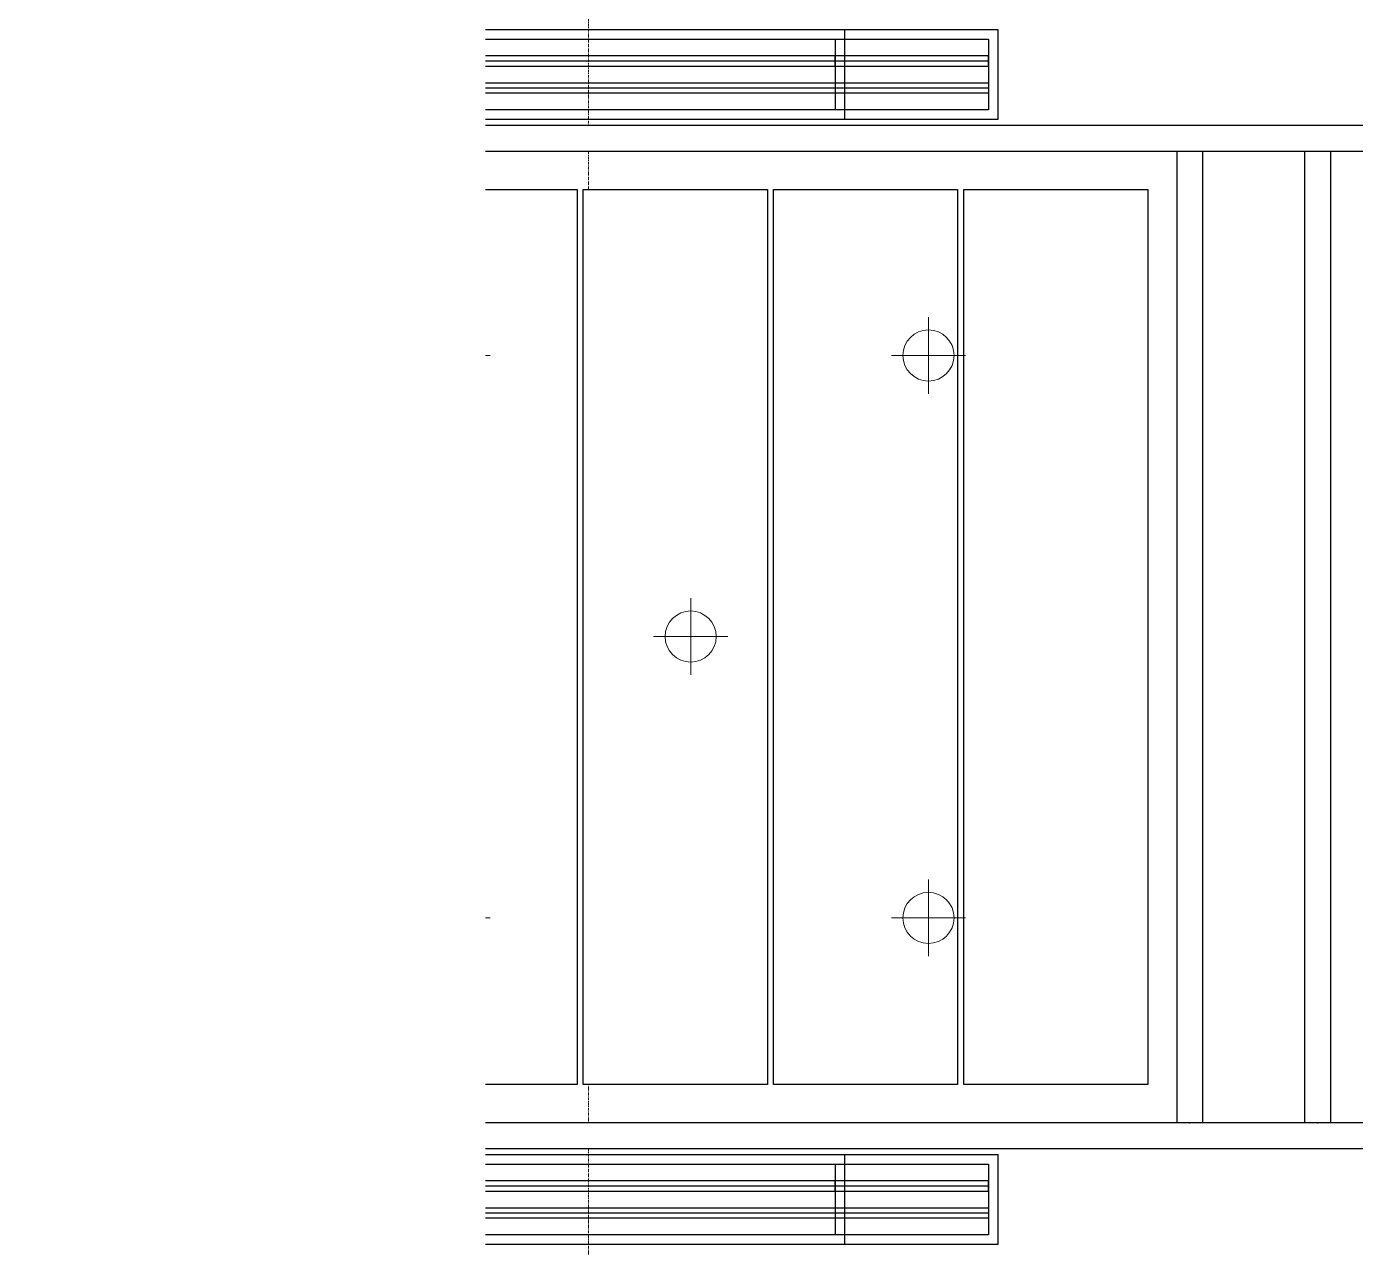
# Model space of a CAD drawing. Header units: millimetres. Extents: x -794334 to -714814, y -17806 to 22403.
# Drawn here: x -791381 to -788782, y 5186 to 7573 of the extents above; entities that cross this region are included whole.
import ezdxf
from ezdxf.xclip import XClip

# ---------------------------------------------------------------- set-up
doc = ezdxf.new("R2010")
doc.units = ezdxf.units.MM
doc.header["$XCLIPFRAME"] = 0
doc.linetypes.add('DPA_Grid _ Level 100', pattern=[10, 5.5, -1.6, 1.3, -1.6])
for name, color, linetype in [('000 - WIPEOUT', 250, 'Continuous'), ('001 - ASCESSORIES', 251, 'Continuous'), ('A04_TUBE SERIES', 2, 'Continuous'), ('A11_ALU.SOLID SHEET', 2, 'Continuous')]:
    doc.layers.add(name, color=color, linetype=linetype)
for name, color, linetype, lineweight in [('A-DETL-GENF', 2, 'Continuous', 9), ('E-LITE-EQPM', 2, 'Continuous', 9), ('S-GRID', 251, 'Continuous', 9)]:
    doc.layers.add(name, color=color, linetype=linetype, lineweight=lineweight)

# ---------------------------------------------------------------- blocks, each defined once
blk = doc.blocks.new('*U804')
at = {"layer": 'S-GRID', "linetype": 'DPA_Grid _ Level 100'}
blk.add_line((-11400, -21385.5), (-11400, 16671.4), dxfattribs=at)
blk = doc.blocks.new('*U1050')
at = {"layer": '001 - ASCESSORIES', "color": 0, "linetype": 'ByBlock'}
blk.add_lwpolyline([(800, 87.5), (-800, 87.5), (-800, -87.5), (800, -87.5)], close=True, dxfattribs=at)
at = {"layer": '001 - ASCESSORIES', "linetype": 'ByBlock'}
for points in [[(-781.5, 69), (781.5, 69), (781.5, -69), (-781.5, -69)], [(781.5, 36.3), (-781.5, 36.3), (-781.5, 16.3), (781.5, 16.3)], [(-781.5, -16.3), (781.5, -16.3), (781.5, -36.3), (-781.5, -36.3)]]:
    blk.add_lwpolyline(points, close=True, dxfattribs=at)
for points in [[(781.5, 26.3), (-781.5, 26.3)], [(-781.5, -26.3), (781.5, -26.3)]]:
    blk.add_lwpolyline(points, dxfattribs=at)
blk = doc.blocks.new('*U1630')
for p in [(-45900, 3900.5), (-45900, 1700.5)]:
    blk.add_blockref('*U1050', p)
blk = doc.blocks.new('*U1532')
blk.add_attdef('EXTR.OVL-LENGTH_', (-25, -59.1), '', height=5)
blk.add_wipeout([(-25, 25), (25, -25), (25, 13100), (-25, 13050)]).dxf.layer = '000 - WIPEOUT'
at = {"layer": 'A04_TUBE SERIES', "color": 0}
blk.add_lwpolyline([(-25, 25), (25, -25), (25, 13100), (-25, 13050)], close=True, dxfattribs=at)
blk = doc.blocks.new('*U1538')
blk.add_attdef('EXTR.OVL-LENGTH_', (-25, -59.1), '', height=5)
blk.add_wipeout([(-25, 0), (25, 0), (25, 4625), (-25, 4625)]).dxf.layer = '000 - WIPEOUT'
at = {"layer": 'A04_TUBE SERIES', "color": 0}
blk.add_lwpolyline([(-25, 0), (25, 0), (25, 4625), (-25, 4625)], close=True, dxfattribs=at)
blk = doc.blocks.new('*U1539')
blk.add_attdef('EXTR.OVL-LENGTH_', (-25, -59.1), '', height=5)
blk.add_wipeout([(-25, 0), (25, 0), (25, 1900), (-25, 1900)]).dxf.layer = '000 - WIPEOUT'
blk.add_point((0, 0))
at = {"layer": 'A04_TUBE SERIES', "color": 0}
blk.add_lwpolyline([(-25, 0), (25, 0), (25, 1900), (-25, 1900)], close=True, dxfattribs=at)
blk = doc.blocks.new('*U1540')
blk.add_attdef('EXTR.OVL-LENGTH_', (-25, -59.1), '', height=5)
blk.add_wipeout([(-25, 0), (25, 0), (25, 1900), (-25, 1900)]).dxf.layer = '000 - WIPEOUT'
blk.add_point((0, 0))
at = {"layer": 'A04_TUBE SERIES', "color": 0}
blk.add_lwpolyline([(-25, 0), (25, 0), (25, 1900), (-25, 1900)], close=True, dxfattribs=at)
blk = doc.blocks.new('*U1541')
at = {"color": 6}
blk.add_point((-37.5, 0), dxfattribs=at)
at = {"color": 3}
blk.add_wipeout([(-875, -564), (875, -564), (875, -924), (-875, -924)], dxfattribs=at).dxf.layer = '000 - WIPEOUT'
at = {"layer": 'A11_ALU.SOLID SHEET', "color": 0, "linetype": 'ByBlock'}
blk.add_lwpolyline([(875, -924), (-875, -924), (-875, -564), (875, -564)], close=True, dxfattribs=at)
at = {"color": 3}
blk.add_wipeout([(-875, -192), (875, -192), (875, -552), (-875, -552)], dxfattribs=at).dxf.layer = '000 - WIPEOUT'
at = {"layer": 'A11_ALU.SOLID SHEET', "color": 0, "linetype": 'ByBlock'}
blk.add_lwpolyline([(875, -552), (-875, -552), (-875, -192), (875, -192)], close=True, dxfattribs=at)
at = {"color": 3}
blk.add_wipeout([(-875, 180), (875, 180), (875, -180), (-875, -180)], dxfattribs=at).dxf.layer = '000 - WIPEOUT'
at = {"layer": 'A11_ALU.SOLID SHEET', "color": 0, "linetype": 'ByBlock'}
blk.add_lwpolyline([(875, -180), (-875, -180), (-875, 180), (875, 180)], close=True, dxfattribs=at)
at = {"color": 3}
blk.add_wipeout([(-875, 552), (875, 552), (875, 192), (-875, 192)], dxfattribs=at).dxf.layer = '000 - WIPEOUT'
at = {"layer": 'A11_ALU.SOLID SHEET', "color": 0, "linetype": 'ByBlock'}
blk.add_lwpolyline([(875, 192), (-875, 192), (-875, 552), (875, 552)], close=True, dxfattribs=at)
at = {"color": 3}
blk.add_wipeout([(-875, 924), (875, 924), (875, 564), (-875, 564)], dxfattribs=at).dxf.layer = '000 - WIPEOUT'
at = {"layer": 'A11_ALU.SOLID SHEET', "color": 0, "linetype": 'ByBlock'}
blk.add_lwpolyline([(875, 564), (-875, 564), (-875, 924), (875, 924)], close=True, dxfattribs=at)
blk = doc.blocks.new('A$Cb9d11952')
at = {"layer": 'A04_TUBE SERIES', "color": 2}
for name, p, rotation in [('*U1538', (-1887.5, 2225), 90), ('*U1532', (-6537.5, 275), 270)]:
    blk.add_blockref(name, p, dxfattribs=dict(at, rotation=rotation))
at = {"layer": 'A11_ALU.SOLID SHEET', "linetype": 'ByBlock', "rotation": 90}
blk.add_blockref('*U1541', (-5531.2, 1250), dxfattribs=at)
at = {"layer": 'A04_TUBE SERIES', "color": 2, "xscale": -1}
for name, p in [('*U1540', (-4525, 300)), ('*U1539', (-4275, 300))]:
    blk.add_blockref(name, p, dxfattribs=at)
blk = doc.blocks.new('*U1624')
at = {"layer": '001 - ASCESSORIES', "color": 0, "linetype": 'ByBlock'}
blk.add_lwpolyline([(800, 87.5), (-800, 87.5), (-800, -87.5), (800, -87.5)], close=True, dxfattribs=at)
at = {"layer": '001 - ASCESSORIES', "linetype": 'ByBlock'}
for points in [[(-781.5, 69), (781.5, 69), (781.5, -69), (-781.5, -69)], [(781.5, 36.3), (-781.5, 36.3), (-781.5, 16.3), (781.5, 16.3)], [(-781.5, -16.3), (781.5, -16.3), (781.5, -36.3), (-781.5, -36.3)]]:
    blk.add_lwpolyline(points, close=True, dxfattribs=at)
for points in [[(781.5, 26.3), (-781.5, 26.3)], [(-781.5, -26.3), (781.5, -26.3)]]:
    blk.add_lwpolyline(points, dxfattribs=at)
blk = doc.blocks.new('*U1629')
at = {"layer": 'A11_ALU.SOLID SHEET'}
blk.add_blockref('A$Cb9d11952', (-39900, 1550.5), dxfattribs=at)
for p in [(-45600, 3900.5), (-45600, 1700.5)]:
    blk.add_blockref('*U1624', p)
blk = doc.blocks.new('LGF_DL_SAA_LowPower_DL1a1 - LGF_DL_SAA_LowPower_DL1a-12437659-4150-01 CONCOURSE LEVEL - REFLECTED CEILING PLAN')
at = {"layer": 'A-DETL-GENF'}
for p, q in [((0, 75), (0, -75)), ((72.5, 0), (-72.5, 0))]:
    blk.add_line(p, q, dxfattribs=at)
blk.add_circle((0, 0), 50, dxfattribs=at)
blk = doc.blocks.new('LGF_DL_SAA_LowPower_DL1a1 - LGF_DL_SAA_LowPower_DL1a-12438006-4150-01 CONCOURSE LEVEL - REFLECTED CEILING PLAN')
at = {"layer": 'A-DETL-GENF'}
for p, q in [((0, -75), (0, 75)), ((72.5, 0), (-72.5, 0))]:
    blk.add_line(p, q, dxfattribs=at)
blk.add_circle((0, 0), 50, dxfattribs=at)
blk = doc.blocks.new('C-1-PP19-AR-4150-01-B_20250901-115810_EXDOWNLIGHT')
at = {"layer": 'E-LITE-EQPM'}
for name, p, rotation in [('LGF_DL_SAA_LowPower_DL1a1 - LGF_DL_SAA_LowPower_DL1a-12437659-4150-01 CONCOURSE LEVEL - REFLECTED CEILING PLAN', (-45865, 3351.1), 359.9999881697653), ('LGF_DL_SAA_LowPower_DL1a1 - LGF_DL_SAA_LowPower_DL1a-12437659-4150-01 CONCOURSE LEVEL - REFLECTED CEILING PLAN', (-44935, 3351.1), 359.9999881697653), ('LGF_DL_SAA_LowPower_DL1a1 - LGF_DL_SAA_LowPower_DL1a-12437659-4150-01 CONCOURSE LEVEL - REFLECTED CEILING PLAN', (-45400, 2801.4), 359.9999881697653), ('LGF_DL_SAA_LowPower_DL1a1 - LGF_DL_SAA_LowPower_DL1a-12438006-4150-01 CONCOURSE LEVEL - REFLECTED CEILING PLAN', (-45865, 2251.1), 1.18302346677688e-05), ('LGF_DL_SAA_LowPower_DL1a1 - LGF_DL_SAA_LowPower_DL1a-12438006-4150-01 CONCOURSE LEVEL - REFLECTED CEILING PLAN', (-44935, 2251.1), 1.18302346677688e-05)]:
    blk.add_blockref(name, p, dxfattribs=dict(at, rotation=rotation))

msp = doc.modelspace()

# ---------------------------------------------------------------- block references
at = {"layer": 'A11_ALU.SOLID SHEET'}
ref = msp.add_blockref('*U1630', (-744681.2, 3579), dxfattribs=at)
XClip(ref).set_block_clipping_path([(-45802.4668593339, -9620.0029952967), (23702.8690583039, 10334.9999958097)])

# ---------------------------------------------------------------- next in the draw order: block references
msp.add_blockref('*U804', (-778882.4, 3579))

# ---------------------------------------------------------------- next in the draw order: block references
ref = msp.add_blockref('*U1629', (-744681.2, 3579))
XClip(ref).set_block_clipping_path([(-45802.4668593339, -9620.0029952967), (23702.8690583039, 10334.9999958097)])

# ---------------------------------------------------------------- next in the draw order: block references
ref = msp.add_blockref('C-1-PP19-AR-4150-01-B_20250901-115810_EXDOWNLIGHT', (-744682.4, 3579))
XClip(ref).set_block_clipping_path([(-45801.3280238605, -9620.0029952967), (23704.0078937773, 10334.9999958097)])

doc.saveas('drawing.dxf')
